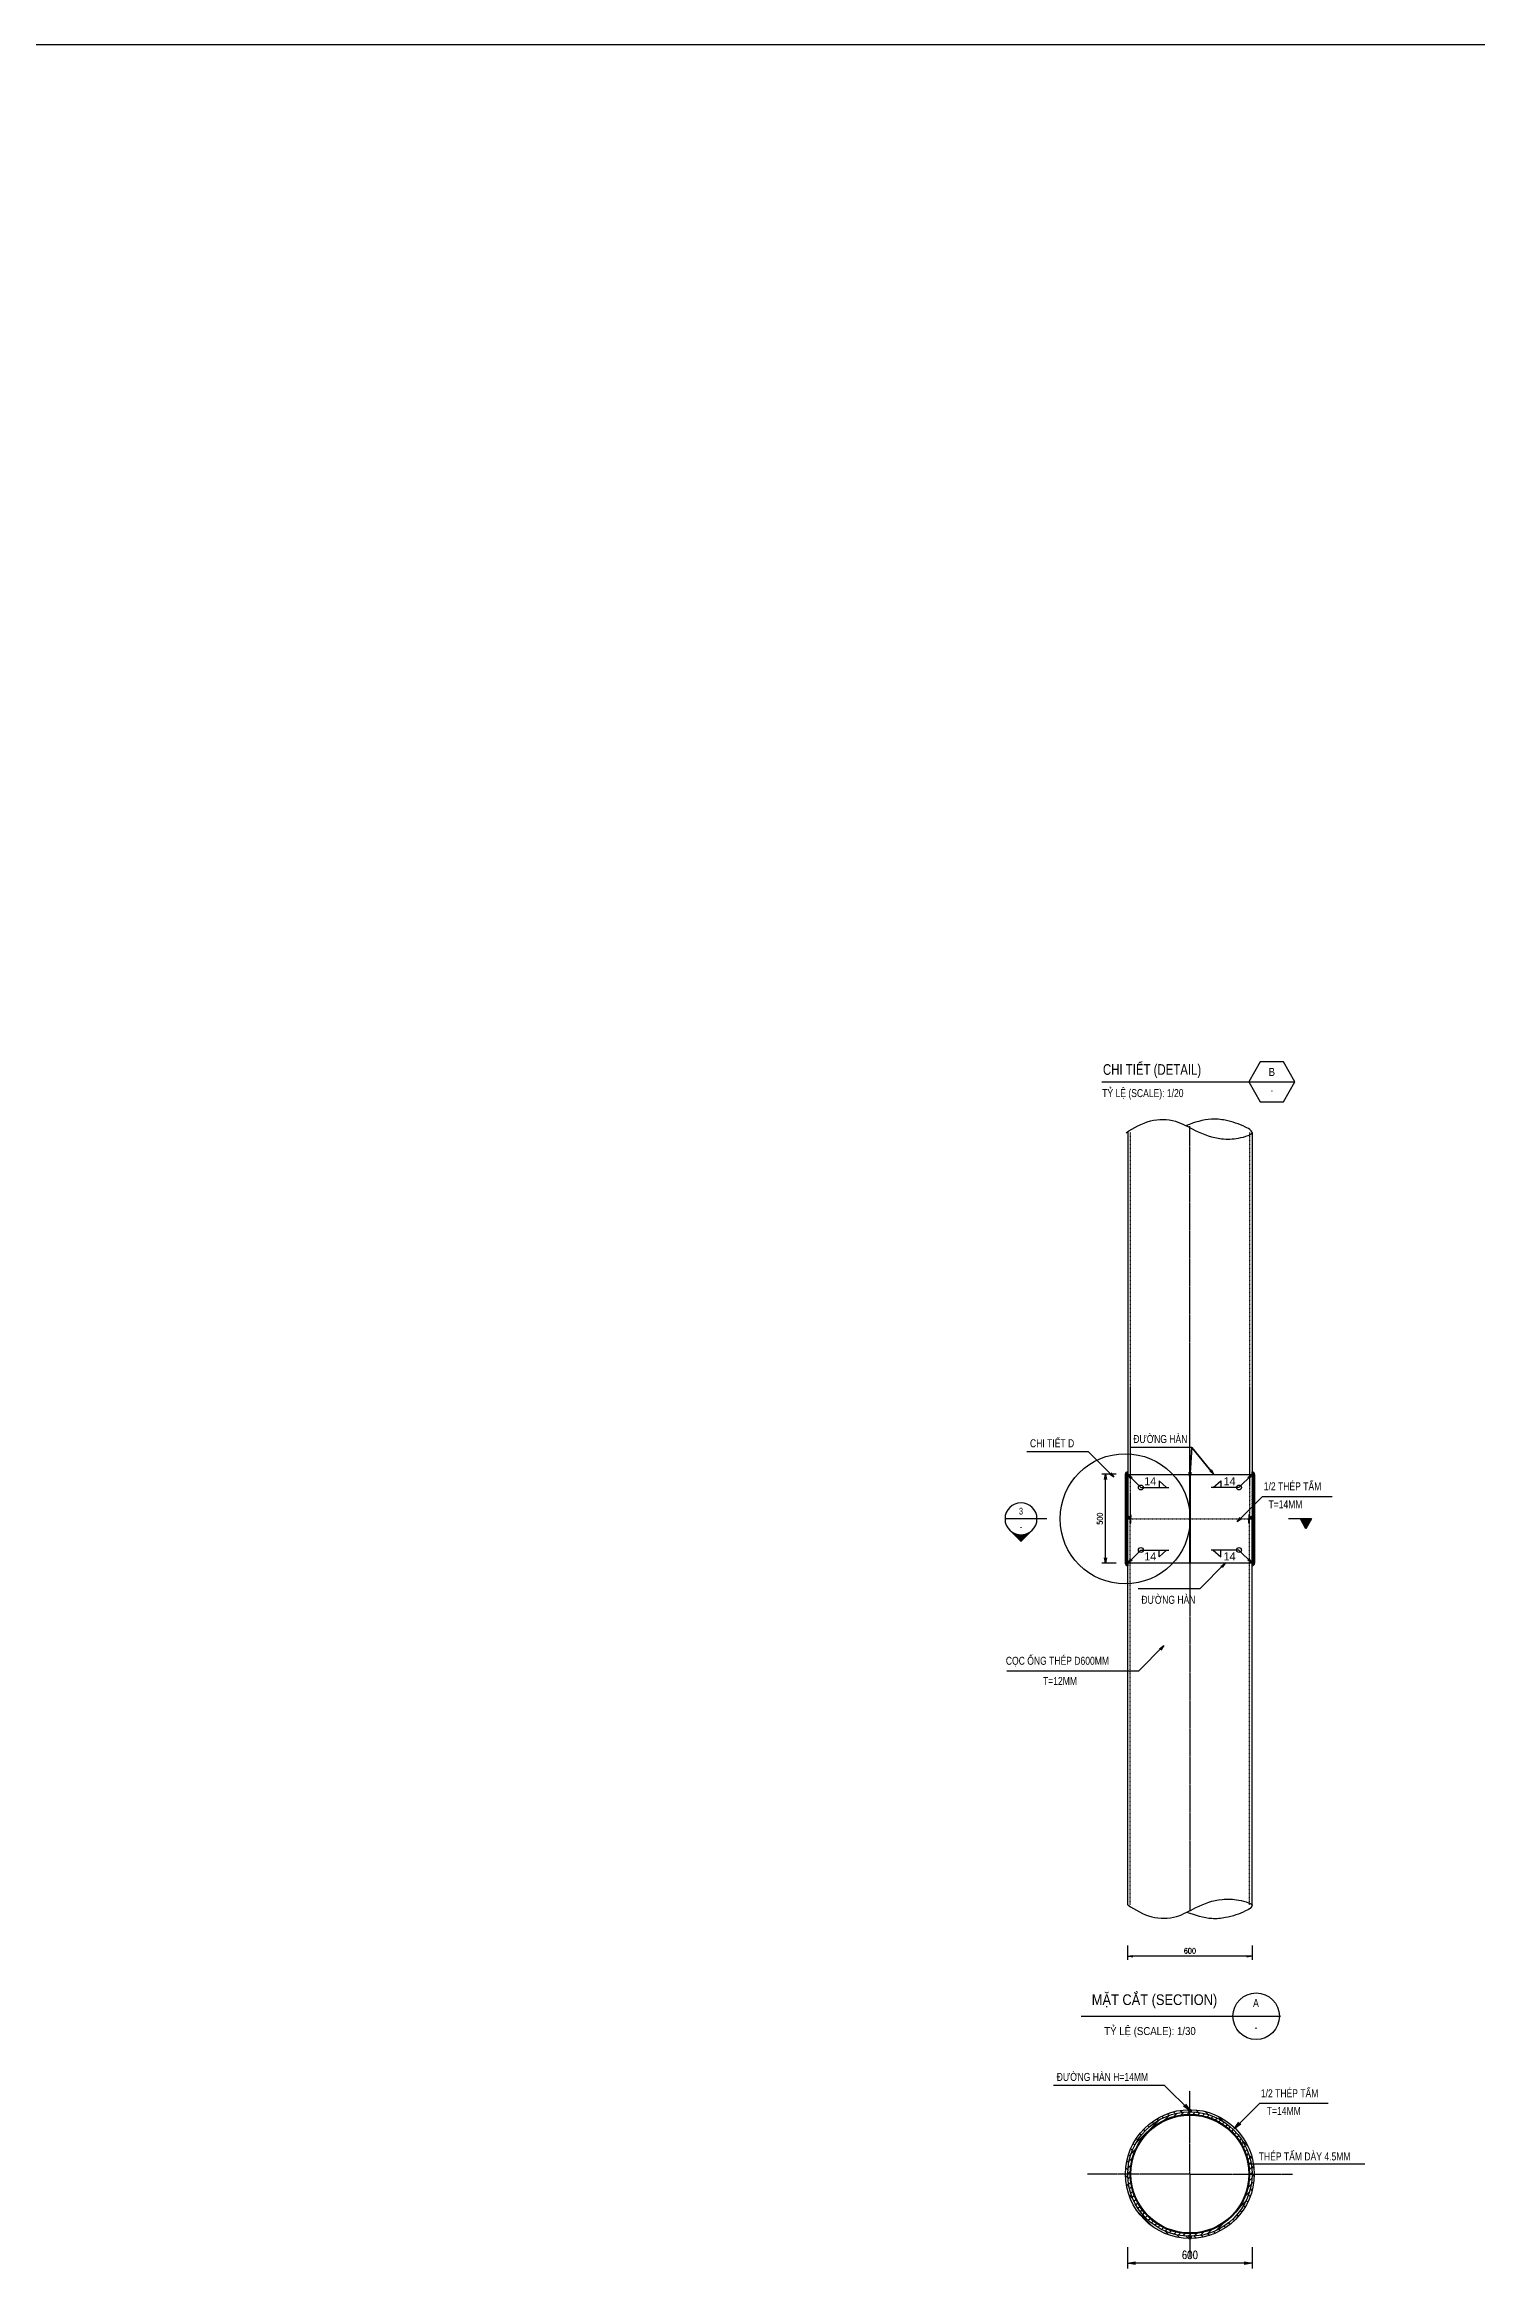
# Model space of a CAD drawing. Header units: millimetres. Extents: x -73021 to 3450336, y 75330 to 1037285.
# Drawn here: x -48851 to -40794, y 128129 to 140638 of the extents above; entities that cross this region are included whole.
import ezdxf
from ezdxf.enums import TextEntityAlignment as Align

# ---------------------------------------------------------------- set-up
doc = ezdxf.new("R2010")
doc.units = ezdxf.units.MM
doc.linetypes.add('CENTER', pattern=[50.8, 31.75, -6.35, 6.35, -6.35])
doc.linetypes.add('HIDDEN', pattern=[0.5, 0.3, -0.2])
for name, color, linetype in [('01_Draw line', 5, 'Continuous'), ('03_Dimension line', 4, 'Continuous'), ('ANN-SMTEXT', 4, 'Continuous'), ('BAO', 7, 'Continuous'), ('Big_Text_Note', 3, 'Continuous'), ('COC', 1, 'Continuous'), ('DIM', 4, 'Continuous'), ('ETEXT', 4, 'Continuous'), ('HATCH', 8, 'Continuous'), ('KHUAT', 8, 'HIDDEN'), ('MAINLINE', 1, 'Continuous'), ('MANH', 4, 'Continuous'), ('s-note', 2, 'Continuous'), ('Truc', 1, 'CENTER')]:
    doc.layers.add(name, color=color, linetype=linetype)
doc.styles.add('CARTOUCHE', font='vn_vni.shx')
doc.styles.add('dim', font='romans.shx', dxfattribs={"width": 0.8})
doc.styles.add('Romans', font='vn_vni.shx', dxfattribs={"width": 0.8})
doc.styles.add('TXT3', font='vn_vni.shx', dxfattribs={"width": 0.8})
doc.styles.add('TXT5', font='vn_vni.shx', dxfattribs={"width": 0.8})
doc.dimstyles.new('20', dxfattribs={"dimscale": 20, "dimtxt": 1.5, "dimasz": 1.5, "dimexe": 1, "dimexo": 1, "dimgap": 0.8, "dimtad": 1, "dimdec": 0, "dimzin": 0, "dimdsep": 46, "dimtxsty": 'dim', "dimblk": 'OPEN', "dimcen": 0.09, "dimdle": 0.15, "dimclrt": 4, "dimadec": 0, "dimazin": 0, "dimtfac": 1, "dimtdec": 0, "dimtix": 1, "dimtmove": 1, "dimatfit": 3, "dimldrblk": 'OPEN', "dimfxl": 3, "dimfxlon": 1, "dimtolj": 1, "dimtzin": 0, "dimarcsym": 0})
doc.dimstyles.new('30', dxfattribs={"dimscale": 30, "dimtxt": 1.5, "dimasz": 1.5, "dimexe": 1, "dimexo": 1, "dimgap": 0.8, "dimtad": 1, "dimdec": 0, "dimzin": 0, "dimdsep": 46, "dimtxsty": 'dim', "dimblk": 'OPEN', "dimcen": 0.09, "dimdle": 0.15, "dimclrd": 256, "dimclre": 256, "dimclrt": 4, "dimadec": 0, "dimazin": 0, "dimtfac": 1, "dimtdec": 0, "dimtix": 1, "dimtmove": 1, "dimatfit": 3, "dimldrblk": 'OPEN', "dimfxl": 3, "dimfxlon": 1, "dimtolj": 1, "dimtzin": 0, "dimarcsym": 0})

# ---------------------------------------------------------------- blocks, each defined once
blk = doc.blocks.new('_OPEN')
at = {"color": 0, "linetype": 'ByBlock'}
for p, q in [((-1, 0.17), (0, 0)), ((0, 0), (-1, -0.17)), ((0, 0), (-1, 0))]:
    blk.add_line(p, q, dxfattribs=at)
blk = doc.blocks.new('*D16')
at = {"layer": 'Defpoints', "color": 0, "ltscale": 5}
for p in [(-42882, 132596), (-42771, 132596), (-42771, 132096)]:
    blk.add_point(p, dxfattribs=at)
at = {"layer": 'DIM', "color": 0, "lineweight": -2, "ltscale": 5}
for p, q in [((-42822, 132596), (-42902, 132596)), ((-42882, 132126), (-42882, 132566)), ((-42822, 132096), (-42902, 132096))]:
    blk.add_line(p, q, dxfattribs=at)
at = {"layer": 'DIM', "color": 0, "lineweight": -2, "ltscale": 5, "xscale": 30, "yscale": 30, "zscale": 30}
for p, rotation in [((-42882, 132596), 90), ((-42882, 132096), 270)]:
    blk.add_blockref('_OPEN', p, dxfattribs=dict(at, rotation=rotation))
at = {"layer": 'DIM', "color": 4, "ltscale": 5, "insert": (-42913, 132346), "char_height": 30, "attachment_point": 5, "rotation": 90, "style": 'dim'}
blk.add_mtext('\\A1;500', dxfattribs=at)
blk = doc.blocks.new('*D17')
at = {"layer": '03_Dimension line', "color": 0, "lineweight": -2, "ltscale": 5}
for p, q in [((-42757, 129945), (-42757, 129865)), ((-42087, 129885), (-42727, 129885)), ((-42057, 129945), (-42057, 129865))]:
    blk.add_line(p, q, dxfattribs=at)
at = {"layer": 'Defpoints', "color": 0, "ltscale": 5}
for p in [(-42757, 130173), (-42057, 130173), (-42757, 129885)]:
    blk.add_point(p, dxfattribs=at)
at = {"layer": '03_Dimension line', "color": 0, "lineweight": -2, "ltscale": 5, "xscale": 30, "yscale": 30, "zscale": 30}
for p, rotation in [((-42757, 129885), 180.0000000000012), ((-42057, 129885), 1.199e-12)]:
    blk.add_blockref('_OPEN', p, dxfattribs=dict(at, rotation=rotation))
at = {"layer": '03_Dimension line', "color": 4, "ltscale": 5, "insert": (-42407, 129916), "char_height": 30, "attachment_point": 5, "style": 'dim'}
blk.add_mtext('\\A1;600', dxfattribs=at)
blk = doc.blocks.new('*D18')
at = {"layer": 'Defpoints', "color": 0, "ltscale": 5}
for p in [(-42757, 128660), (-42057, 128660), (-42757, 128159)]:
    blk.add_point(p, dxfattribs=at)
at = {"layer": 'DIM', "lineweight": -2, "ltscale": 5}
for p, q in [((-42757, 128249), (-42757, 128129)), ((-42057, 128249), (-42057, 128129)), ((-42102, 128159), (-42712, 128159))]:
    blk.add_line(p, q, dxfattribs=at)
at = {"layer": 'DIM', "lineweight": -2, "ltscale": 5, "xscale": 45, "yscale": 45, "zscale": 45, "rotation": 180}
blk.add_blockref('_OPEN', (-42757, 128159), dxfattribs=at)
at = {"layer": 'DIM', "lineweight": -2, "ltscale": 5, "xscale": 45, "yscale": 45, "zscale": 45}
blk.add_blockref('_OPEN', (-42057, 128159), dxfattribs=at)
at = {"layer": 'DIM', "color": 4, "ltscale": 5, "insert": (-42407, 128205), "char_height": 45, "attachment_point": 5, "style": 'dim'}
blk.add_mtext('\\A1;600', dxfattribs=at)
blk = doc.blocks.new('SECTION_02')
for p, q in [((0, 8.44), (-3.77, 4.67)), ((-0.08, 8.36), (0.08, 8.36)), ((0, 8.44), (3.77, 4.67)), ((6, 0), (-6, 0)), ((-3.66, 4.77), (-3.63, 4.77)), ((-3.58, 4.86), (-3.52, 4.86)), ((-3.5, 4.94), (-3.4, 4.94)), ((-3.41, 5.02), (-3.28, 5.02)), ((-3.33, 5.11), (-3.15, 5.11)), ((-3.25, 5.19), (-3.01, 5.19)), ((-3.16, 5.27), (-2.86, 5.27)), ((-3.08, 5.36), (-2.7, 5.36)), ((-3, 5.44), (-2.53, 5.44)), ((-2.91, 5.52), (-2.34, 5.52)), ((-2.83, 5.61), (-2.13, 5.61)), ((-2.75, 5.69), (-1.9, 5.69)), ((-2.66, 5.77), (-1.63, 5.77)), ((-2.58, 5.86), (-1.3, 5.86)), ((-2.5, 5.94), (-0.84, 5.94)), ((-2.41, 6.02), (2.41, 6.02)), ((-2.33, 6.11), (2.33, 6.11)), ((-2.25, 6.19), (2.25, 6.19)), ((-2.16, 6.27), (2.16, 6.27)), ((-2.08, 6.36), (2.08, 6.36)), ((-2, 6.44), (2, 6.44)), ((-1.91, 6.52), (1.91, 6.52)), ((-1.83, 6.61), (1.83, 6.61)), ((-1.75, 6.69), (1.75, 6.69)), ((-1.66, 6.77), (1.66, 6.77)), ((-1.58, 6.86), (1.58, 6.86)), ((-1.5, 6.94), (1.5, 6.94)), ((-1.41, 7.02), (1.41, 7.02)), ((-1.33, 7.11), (1.33, 7.11)), ((-1.25, 7.19), (1.25, 7.19)), ((-1.16, 7.27), (1.16, 7.27)), ((-1.08, 7.36), (1.08, 7.36)), ((-1, 7.44), (1, 7.44)), ((-0.91, 7.52), (0.91, 7.52)), ((-0.83, 7.61), (0.83, 7.61)), ((-0.75, 7.69), (0.75, 7.69)), ((-0.66, 7.77), (0.66, 7.77)), ((-0.58, 7.86), (0.58, 7.86)), ((-0.5, 7.94), (0.5, 7.94)), ((-0.41, 8.02), (0.41, 8.02)), ((-0.33, 8.11), (0.33, 8.11)), ((-0.25, 8.19), (0.25, 8.19)), ((-0.16, 8.27), (0.16, 8.27)), ((0.84, 5.94), (2.5, 5.94)), ((1.3, 5.86), (2.58, 5.86)), ((1.63, 5.77), (2.66, 5.77)), ((1.9, 5.69), (2.75, 5.69)), ((2.13, 5.61), (2.83, 5.61)), ((2.34, 5.52), (2.91, 5.52)), ((2.53, 5.44), (3, 5.44)), ((2.7, 5.36), (3.08, 5.36)), ((2.86, 5.27), (3.16, 5.27)), ((3.01, 5.19), (3.25, 5.19)), ((3.15, 5.11), (3.33, 5.11)), ((3.28, 5.02), (3.41, 5.02)), ((3.4, 4.94), (3.5, 4.94)), ((3.52, 4.86), (3.58, 4.86)), ((3.63, 4.77), (3.66, 4.77)), ((-3.74, -4.69), (-3.75, -4.69)), ((3.75, -4.69), (3.74, -4.69))]:
    blk.add_line(p, q)
blk.add_circle((0, 0), 6)
at = {"layer": 'Big_Text_Note', "color": 6, "style": 'TXT5', "width": 0.8}
blk.add_attdef('A', text='', height=4, dxfattribs=at).set_placement((0, 3), align=Align.MIDDLE_CENTER)
at = {"layer": 'Big_Text_Note', "color": 3, "style": 'Romans', "width": 0.8}
blk.add_attdef('-', text='', height=2.08, dxfattribs=at).set_placement((0, -2.5), align=Align.MIDDLE_CENTER)

msp = doc.modelspace()

# ---------------------------------------------------------------- hatches: boundary and pattern name
at = {"ltscale": 5}
h = msp.add_hatch(color=0, dxfattribs=at)
h.paths.add_polyline_path([(-42398.93, 129021.78), (-42405.93, 129021.78), (-42405.93, 129010.16, -0.00500051), (-42398.93, 129010.07)])
h.paths.add_polyline_path([(-42405.93, 129021.78), (-42412.93, 129021.78), (-42412.93, 129010.14), (-42411.12, 129010.13, -0.00370582), (-42405.93, 129010.16)])
h = msp.add_hatch(color=0, dxfattribs=at)
h.paths.add_polyline_path([(-42398.93, 128309.85), (-42405.93, 128309.85), (-42405.93, 128298.22, -0.00500051), (-42398.93, 128298.14)])
h.paths.add_polyline_path([(-42405.93, 128309.85), (-42412.93, 128309.85), (-42412.93, 128298.21), (-42411.12, 128298.2, -0.00370582), (-42405.93, 128298.22)])
at = {"layer": 'HATCH', "ltscale": 5}
for color, points in [(8, [(-42764.43, 132601.89), (-42761.62, 132600.03), (-42763.48, 132602.84), (-42756.79, 132609.53), (-42756.79, 132595.53), (-42770.79, 132595.53)]), (8, [(-42051.96, 132600.03), (-42050.1, 132602.84), (-42056.79, 132609.53), (-42056.79, 132595.53), (-42042.79, 132595.53), (-42049.15, 132601.89)]), (8, [(-42751.96, 132350.03), (-42750.1, 132352.84), (-42756.79, 132359.53), (-42756.79, 132345.53), (-42742.79, 132345.53), (-42749.15, 132351.89)]), (256, [(-42756.79, 132359.53, -0.41421356), (-42742.79, 132345.53), (-42756.79, 132345.53)]), (256, [(-42056.79, 132359.53, 0.41421356), (-42070.79, 132345.53), (-42056.79, 132345.53)]), (8, [(-42764.43, 132089.17), (-42761.62, 132091.04), (-42763.48, 132088.22), (-42756.79, 132081.53), (-42756.79, 132095.53), (-42770.79, 132095.53)]), (8, [(-42049.15, 132089.17), (-42051.96, 132091.04), (-42050.1, 132088.22), (-42056.79, 132081.53), (-42056.79, 132095.53), (-42042.79, 132095.53)])]:
    msp.add_hatch(color=color, dxfattribs=at).paths.add_polyline_path(points)
h = msp.add_hatch(color=256, dxfattribs=at)
h.paths.add_polyline_path([(-42756.79, 132609.53), (-42756.79, 132597.25), (-42763.95, 132602.37), (-42759.07, 132595.53), (-42770.79, 132595.53, -0.41421356)])
h.paths.add_polyline_path([(-42770.79, 132095.53), (-42759.07, 132095.53), (-42763.95, 132088.7), (-42756.79, 132093.82), (-42756.79, 132081.53, -0.41421356)])
h = msp.add_hatch(dxfattribs=at)
h.set_pattern_fill('ANSI31', color=8, angle=90, style=0)
h.set_pattern_definition([(135, (-35539.5387, 119261.2703), (-2.245064, -2.245064), [])])
h.paths.add_polyline_path([(-42756.79, 132345.53), (-42756.79, 132595.53), (-42770.79, 132595.53), (-42770.79, 132095.53), (-42756.79, 132095.53)])
at = {"layer": 'HATCH'}
h = msp.add_hatch(dxfattribs=at)
h.set_pattern_fill('ANSI31', color=256, scale=0.015, style=0)
h.set_pattern_definition([(135, (-33771.398505, 128965.00755), (0.03367596045, 0.03367596045), [])])
h.paths.add_polyline_path([(-42756.79, 132604.75), (-42756.79, 132595.53), (-42765.68, 132595.53)])
at = {"layer": 'HATCH', "ltscale": 5}
h = msp.add_hatch(color=8, dxfattribs=at)
h.paths.add_polyline_path([(-42763.95, 132602.37), (-42763.48, 132602.84), (-42761.62, 132600.03)])
h.paths.add_polyline_path([(-42764.43, 132601.89), (-42763.95, 132602.37), (-42761.62, 132600.03)])
h = msp.add_hatch(color=256, dxfattribs=at)
h.paths.add_polyline_path([(-42056.79, 132609.53), (-42056.79, 132597.25), (-42049.62, 132602.37), (-42054.5, 132595.53), (-42042.79, 132595.53, 0.41421356)])
h.paths.add_polyline_path([(-42042.79, 132095.53), (-42054.5, 132095.53), (-42049.62, 132088.7), (-42056.79, 132093.82), (-42056.79, 132081.53, 0.41421356)])
h = msp.add_hatch(dxfattribs=at)
h.set_pattern_fill('ANSI31', color=8, angle=90, style=0)
h.set_pattern_definition([(45, (-49274.0392, 119261.2703), (2.245064, -2.245064), [])])
h.paths.add_polyline_path([(-42056.79, 132345.53), (-42056.79, 132595.53), (-42042.79, 132595.53), (-42042.79, 132095.53), (-42056.79, 132095.53)])
h = msp.add_hatch(color=8, dxfattribs=at)
h.paths.add_polyline_path([(-42049.62, 132602.37), (-42050.1, 132602.84), (-42051.96, 132600.03)])
h.paths.add_polyline_path([(-42049.15, 132601.89), (-42049.62, 132602.37), (-42051.96, 132600.03)])
at = {"layer": 'HATCH', "linetype": 'ByBlock', "ltscale": 5}
h = msp.add_hatch(dxfattribs=at)
h.set_pattern_fill('ANSI31', color=256, style=0)
h.paths.add_polyline_path([(-42738.29, 132370.53), (-42742.79, 132370.53), (-42742.79, 132345.53), (-42738.29, 132345.53)])
h.paths.add_polyline_path([(-42738.29, 132345.53), (-42742.79, 132345.53), (-42742.79, 132320.53), (-42738.29, 132320.53)])
h = msp.add_hatch(dxfattribs=at)
h.set_pattern_fill('ANSI31', color=256, style=0)
h.set_pattern_definition([(135, (-84813.578, 0), (2.24506403, 2.24506403), [])])
h.paths.add_polyline_path([(-42075.29, 132370.53), (-42070.79, 132370.53), (-42070.79, 132345.53), (-42075.29, 132345.53)])
h.paths.add_polyline_path([(-42075.29, 132345.53), (-42070.79, 132345.53), (-42070.79, 132320.53), (-42075.29, 132320.53)])
at = {"layer": 'HATCH'}
h = msp.add_hatch(dxfattribs=at)
h.set_pattern_fill('ANSI31', color=256, scale=0.015, style=0)
h.set_pattern_definition([(225, (-33771.398505, 135726.054943), (0.03367596045, -0.03367596045), [])])
h.paths.add_polyline_path([(-42756.79, 132086.31), (-42756.79, 132095.53), (-42765.68, 132095.53)])
at = {"layer": 'HATCH', "ltscale": 5}
h = msp.add_hatch(color=8, dxfattribs=at)
h.paths.add_polyline_path([(-42763.95, 132088.7), (-42763.48, 132088.22), (-42761.62, 132091.04)])
h.paths.add_polyline_path([(-42764.43, 132089.17), (-42763.95, 132088.7), (-42761.62, 132091.04)])
h = msp.add_hatch(color=8, dxfattribs=at)
h.paths.add_polyline_path([(-42049.62, 132088.7), (-42050.1, 132088.22), (-42051.96, 132091.04)])
h.paths.add_polyline_path([(-42049.15, 132089.17), (-42049.62, 132088.7), (-42051.96, 132091.04)])
h = msp.add_hatch(dxfattribs=at)
h.set_pattern_fill('ANSI31', color=8, scale=7, style=0)
h.set_pattern_definition([(45, (-124.605, 246.226), (-15.7154482, 15.7154482), [])])
h.paths.add_polyline_path([(-42398.93, 129010.07), (-42398.93, 129010.04), (-42411.12, 129010.13, 0.41059386), (-42756.79, 128660.16, 1), (-42056.79, 128660.16, 0.40765304)])
h.paths.add_polyline_path([(-42070.79, 128660.16, -1), (-42742.79, 128660.16, -1)], flags=16)
h.paths.add_polyline_path([(-43486.86, 129847.44), (-42933.29, 129847.44), (-42933.29, 128722.44), (-43486.86, 128722.44)], flags=9)
h = msp.add_hatch(dxfattribs=at)
h.set_pattern_fill('ANSI31', color=256, scale=10, angle=90, style=0)
h.set_pattern_definition([(135, (-124.605, 246.226), (-22.45064, -22.45064), [])])
edge = h.paths.add_edge_path()
edge.add_arc((-42406.79, 128660.16), 362, 0, 360)
edge = h.paths.add_edge_path(flags=16)
edge.add_arc((-42406.79, 128660.16), 350, 0, 360)

# ---------------------------------------------------------------- linework, layer by layer
for p, q in [((-42010.71, 134914.73), (-42075.66, 134802.23)), ((-41880.8, 134914.73), (-42010.71, 134914.73)), ((-41815.85, 134802.23), (-41880.8, 134914.73)), ((-42901.52, 134802.23), (-42002.44, 134802.23)), ((-42075.66, 134802.23), (-42010.71, 134689.73)), ((-42075.66, 134802.23), (-41815.85, 134802.23)), ((-41880.8, 134689.73), (-41815.85, 134802.23)), ((-42010.71, 134689.73), (-41880.8, 134689.73)), ((-43211.74, 132345.53), (-43267, 132345.53)), ((-41787.68, 132345.53), (-41852.63, 132345.53)), ((-41722.73, 132345.53), (-41787.68, 132345.53)), ((-41754.48, 132289.27), (-41785.43, 132345.53)), ((-41722.73, 132345.53), (-41754.48, 132289.27)), ((-43019.29, 129547.65), (-42208.37, 129547.65)), ((-42208.37, 129547.65), (-41896.6, 129547.65))]:
    msp.add_line(p, q)
at = {"color": 0, "ltscale": 5}
for p, q in [((-42412.93, 129021.78), (-42412.93, 129010.14)), ((-42398.93, 129021.78), (-42412.93, 129021.78)), ((-42412.93, 129010.14), (-42398.93, 129010.04)), ((-42398.93, 129021.78), (-42398.93, 129010.04)), ((-42412.93, 128309.85), (-42412.93, 128298.21)), ((-42398.93, 128309.85), (-42412.93, 128309.85)), ((-42412.93, 128298.21), (-42398.93, 128298.11)), ((-42398.93, 128309.85), (-42398.93, 128298.11))]:
    msp.add_line(p, q, dxfattribs=at)
at = {"ltscale": 5}
for centre, radius in [((-42033.98, 129547.65), 130.78), ((-42406.79, 128660.16), 350), ((-42406.79, 128660.16), 336), ((-42406.79, 128660.16), 331.5)]:
    msp.add_circle(centre, radius, dxfattribs=at)
at = {"color": 0, "ltscale": 5}
msp.add_circle((-42406.79, 128660.16), 362, dxfattribs=at)
at = {"ltscale": 5}
for centre, start, end in [((-42756.79, 132595.53), 90, 180), ((-42056.79, 132595.53), 0, 90), ((-42756.79, 132345.53), 0, 90), ((-42056.79, 132345.53), 90, 180), ((-42756.79, 132095.53), 180, 270), ((-42056.79, 132095.53), 270, 0)]:
    msp.add_arc(centre, 14, start, end, dxfattribs=at)
msp.add_solid([(-41754.48, 132289.27), (-41722.73, 132345.53), (-41785.43, 132345.53)])
at = {"layer": '01_Draw line'}
msp.add_line((-73021.01, 140637.54), (34856.34, 140637.54), dxfattribs=at)
at = {"layer": '03_Dimension line'}
for p, q in [((-42977.6, 132722.79), (-43324.82, 132722.79)), ((-42977.6, 132722.79), (-42834.4, 132579.59)), ((-42396.59, 132746.65), (-42743.82, 132746.65)), ((-41997.55, 132471.61), (-41606.88, 132471.61)), ((-42351.03, 131952.33), (-42698.25, 131952.33)), ((-42696.33, 131488.88), (-43436.8, 131488.88)), ((-42549.13, 129158.82), (-43174, 129158.82)), ((-42549.13, 129158.82), (-42405.93, 129015.62)), ((-42013.82, 129057.88), (-42157.02, 128914.68)), ((-42013.82, 129057.88), (-41628.39, 129057.88))]:
    msp.add_line(p, q, dxfattribs=at)
at = {"layer": '03_Dimension line', "ltscale": 5}
for p, q in [((-42396.59, 132746.65), (-42406.86, 132576.74)), ((-42396.59, 132746.65), (-42272.28, 132595.53)), ((-41997.55, 132471.61), (-42140.75, 132328.42)), ((-42351.03, 131952.33), (-42207.83, 132095.53)), ((-42696.33, 131488.88), (-42553.13, 131632.08))]:
    msp.add_line(p, q, dxfattribs=at)
at = {"layer": '03_Dimension line', "linetype": 'ByBlock', "ltscale": 5}
msp.add_line((-42078.09, 128716.75), (-41421.94, 128716.75), dxfattribs=at)
at = {"layer": '03_Dimension line', "linetype": 'ByBlock', "ltscale": 5, "const_width": 2}
msp.add_lwpolyline([(-42079.09, 128716.75, 1), (-42077.09, 128716.75, 1)], format="xyb", close=True, dxfattribs=at)
at = {"layer": 'ANN-SMTEXT', "color": 4, "ltscale": 5}
for p, q in [((-42763.95, 132602.37), (-42763.48, 132602.84)), ((-42049.62, 132602.37), (-42050.1, 132602.84)), ((-42763.95, 132088.7), (-42763.48, 132088.22)), ((-42049.62, 132088.7), (-42050.1, 132088.22))]:
    msp.add_line(p, q, dxfattribs=at)
msp.add_circle((-42770.79, 132345.53), 366, dxfattribs=at)
at = {"layer": 'BAO', "color": 7, "ltscale": 5}
for p, q in [((-42756.79, 134517.63), (-42756.79, 132345.53)), ((-42056.79, 134517.63), (-42056.79, 132345.53)), ((-42756.79, 130173.43), (-42756.79, 132345.53)), ((-42056.79, 130173.43), (-42056.79, 132345.53))]:
    msp.add_line(p, q, dxfattribs=at)
at = {"layer": 'BAO', "color": 4}
for p, q in [((-42682.75, 132521.16), (-42526.23, 132521.16)), ((-42130.82, 132521.16), (-42287.35, 132521.16)), ((-42682.75, 132169.9), (-42526.23, 132169.9)), ((-42130.82, 132169.9), (-42287.35, 132169.9))]:
    msp.add_line(p, q, dxfattribs=at)
for points in [[(-42538.41, 132521.16), (-42579.91, 132559.31), (-42579.91, 132521.16)], [(-42275.17, 132521.16), (-42233.66, 132559.31), (-42233.66, 132521.16)], [(-42538.41, 132169.9), (-42579.91, 132131.75), (-42579.91, 132169.9)], [(-42275.17, 132169.9), (-42233.66, 132131.75), (-42233.66, 132169.9)]]:
    msp.add_lwpolyline(points, dxfattribs=at)
for centre in [(-42682.75, 132521.16), (-42130.82, 132521.16), (-42682.75, 132169.9), (-42130.82, 132169.9)]:
    msp.add_circle(centre, 13.68, dxfattribs=at)
at = {"layer": 'KHUAT', "color": 8, "linetype": 'HIDDEN', "ltscale": 5}
for p, q in [((-42742.79, 134517.63), (-42742.79, 132595.53)), ((-42070.79, 134517.63), (-42070.79, 132595.53)), ((-42742.79, 132593.95), (-42742.79, 132345.53)), ((-42070.79, 132593.07), (-42070.79, 132345.53)), ((-42738.29, 132370.53), (-42738.29, 132345.53)), ((-42075.29, 132370.53), (-42075.29, 132345.53)), ((-42742.79, 130173.43), (-42742.79, 132095.53)), ((-42070.79, 130173.43), (-42070.79, 132095.53))]:
    msp.add_line(p, q, dxfattribs=at)
at = {"layer": 'KHUAT', "color": 9, "linetype": 'HIDDEN', "ltscale": 5}
for p, q in [((-42756.79, 132345.53), (-42056.79, 132345.53)), ((-42742.79, 132370.53), (-42738.29, 132370.53)), ((-42742.79, 132097.77), (-42742.79, 132345.53)), ((-42738.29, 132320.53), (-42738.29, 132345.53)), ((-42070.79, 132370.53), (-42075.29, 132370.53)), ((-42075.29, 132320.53), (-42075.29, 132345.53)), ((-42070.79, 132097.54), (-42070.79, 132345.53)), ((-42742.79, 132320.53), (-42738.29, 132320.53)), ((-42070.79, 132320.53), (-42075.29, 132320.53))]:
    msp.add_line(p, q, dxfattribs=at)
at = {"layer": 'MAINLINE', "color": 7, "ltscale": 5}
for p, q in [((-42770.79, 132595.53), (-42756.79, 132609.53)), ((-42770.79, 132595.53), (-42770.79, 132095.53)), ((-42756.79, 132595.53), (-42770.79, 132595.53)), ((-42765.99, 132595.53), (-42056.79, 132595.53)), ((-42756.79, 132595.53), (-42756.79, 132609.53)), ((-42056.79, 132595.53), (-42056.79, 132609.53)), ((-42056.79, 132595.53), (-42042.79, 132595.53)), ((-42042.79, 132595.53), (-42042.79, 132095.53)), ((-42756.79, 132345.53), (-42756.79, 132359.53)), ((-42742.79, 132345.53), (-42756.79, 132359.53)), ((-42756.79, 132345.53), (-42742.79, 132345.53)), ((-42056.79, 132345.53), (-42070.79, 132345.53)), ((-42056.79, 132345.53), (-42056.79, 132359.53)), ((-42770.79, 132095.53), (-42756.79, 132095.53)), ((-42756.79, 132095.53), (-42770.79, 132095.53)), ((-42770.79, 132095.53), (-42756.79, 132081.53)), ((-42056.79, 132095.53), (-42765.99, 132095.53)), ((-42756.79, 132095.53), (-42756.79, 132081.53)), ((-42042.79, 132095.53), (-42056.79, 132095.53)), ((-42056.79, 132095.53), (-42056.79, 132081.53)), ((-42056.79, 132095.53), (-42042.79, 132095.53))]:
    msp.add_line(p, q, dxfattribs=at)
at = {"layer": 'MAINLINE', "color": 0, "ltscale": 5}
for p, q in [((-42408.71, 132595.53), (-42408.71, 132095.53)), ((-42404.87, 132595.53), (-42404.87, 132095.53))]:
    msp.add_line(p, q, dxfattribs=at)
at = {"layer": 'MANH', "color": 4, "ltscale": 5}
for points, knots in [([(-42765.99, 134516.52), (-42721.96, 134543.65), (-42637.65, 134595.59), (-42489.46, 134594.32), (-42369.42, 134521.49), (-42250.08, 134477.26), (-42145.96, 134482.1), (-42089.75, 134496.4), (-42065.22, 134507.71), (-42057.93, 134513.14), (-42055.38, 134519.24), (-42067.73, 134536.23), (-42117.63, 134560.97), (-42193.36, 134588.13), (-42308.88, 134599.18), (-42380.34, 134574.23), (-42426.75, 134558.03)], [0, 0, 0, 0, 153.0321967, 293.03447946, 415.53755031, 571.05912714, 666.075645, 723.33249066, 744.27261582, 746.54480283, 750.39678643, 762.5650581, 801.231553, 921.13077444, 999.47249985, 1144.56097398, 1144.56097398, 1144.56097398, 1144.56097398]), ([(-42756.79, 130173.43), (-42713.36, 130146.51), (-42630.21, 130094.97), (-42483.81, 130095.83), (-42365.03, 130167.46), (-42247.01, 130210.83), (-42144.16, 130205.76), (-42088.67, 130191.48), (-42064.47, 130180.25), (-42057.28, 130174.86), (-42054.78, 130168.83), (-42067.02, 130152.08), (-42116.39, 130127.77), (-42191.28, 130101.15), (-42305.42, 130090.54), (-42375.96, 130115.38), (-42421.77, 130131.51)], [0, 0, 0, 0, 151.18151417, 289.49069062, 410.51228046, 564.15306964, 658.0205129, 714.58492752, 735.27181496, 737.51652347, 741.32192341, 753.34303906, 791.54192383, 909.99115371, 987.38545978, 1130.71931815, 1130.71931815, 1130.71931815, 1130.71931815])]:
    msp.add_open_spline(points, degree=3, knots=knots, dxfattribs=at)
at = {"layer": 'Truc', "ltscale": 0.1}
for p, q in [((-42406.79, 132345.53), (-42406.79, 134553.21)), ((-42406.79, 132345.53), (-42406.79, 130137.85)), ((-42406.79, 128660.16), (-42406.79, 129127.98)), ((-42406.79, 128660.16), (-42983.21, 128660.16)), ((-42406.79, 128660.16), (-41830.37, 128660.16)), ((-42406.79, 128660.16), (-42406.79, 128192.34))]:
    msp.add_line(p, q, dxfattribs=at)

# ---------------------------------------------------------------- block references
ref = msp.add_blockref('SECTION_02', (-43357, 132345.53), dxfattribs=dict(xscale=-15, yscale=15, zscale=15, rotation=180))
ref.add_attrib('A', '-', dxfattribs={"layer": 'Big_Text_Note', "color": 6, "height": 45, "style": 'TXT5', "width": 0.8}).set_placement((-43357, 132300.53), align=Align.MIDDLE_CENTER)
ref.add_attrib('-', '3', dxfattribs={"layer": 'Big_Text_Note', "color": 3, "height": 37.5, "style": 'Romans', "width": 0.8}).set_placement((-43357, 132388.39), align=Align.MIDDLE_CENTER)

# ---------------------------------------------------------------- texts
at = {"color": 6, "style": 'TXT5', "width": 0.9}
msp.add_text('MAËT CAÉT (SECTION)', height=60, dxfattribs=at).set_placement((-42958.99, 129640.85), align=Align.MIDDLE_LEFT)
at = {"layer": '03_Dimension line', "color": 4, "style": 'CARTOUCHE', "width": 0.8}
for s, p in [('1/2 THEÙP TAÁM', (-41991.24, 132505.63)), ('ÑÖÔØNG HAØN', (-42679.82, 131867.33)), ('COÏC OÁNG THEÙP D600MM', (-43442.18, 131524.46)), ('THEÙP TAÁM DAØY 4.5MM', (-42019.44, 128736.58))]:
    msp.add_text(s, height=45, dxfattribs=at).set_placement(p)
msp.add_text('T=14MM', height=45, dxfattribs=at).set_placement((-41868.93, 132426.66), align=Align.MIDDLE)
at = {"layer": 'Big_Text_Note', "color": 6, "style": 'TXT5', "width": 0.8}
msp.add_text('CHI TIEÁT (DETAIL)', height=60, dxfattribs=at).set_placement((-42895.91, 134872.55), align=Align.MIDDLE_LEFT)
at = {"layer": 'Big_Text_Note', "color": 2, "style": 'TXT5', "width": 0.9}
msp.add_text('TYÛ LEÄ (SCALE): 1/30', height=45, dxfattribs=at).set_placement((-42888.49, 129464.31), align=Align.MIDDLE_LEFT)
at = {"layer": 'Big_Text_Note', "color": 6, "style": 'TXT5'}
for tag, width, p in [('B', 0.9, (-41945.75, 134858.48)), ('A', 0.8, (-42035.16, 129622.65))]:
    msp.add_attdef(tag, text='D', height=45, dxfattribs=dict(at, width=width)).set_placement(p, align=Align.MIDDLE_CENTER)
at = {"layer": 'Big_Text_Note', "color": 3, "style": 'TXT3', "width": 0.8}
msp.add_attdef('-', text='-', height=45, dxfattribs=at).set_placement((-42035.16, 129485.15), align=Align.MIDDLE_CENTER)
at = {"layer": 'COC', "color": 4, "style": 'CARTOUCHE', "width": 0.8}
for s, p in [('CHI TIEÁT D', (-43306.4, 132747.79)), ('ÑÖÔØNG HAØN', (-42725.39, 132771.65)), ('T=12MM', (-43233.17, 131410.93))]:
    msp.add_text(s, height=45, dxfattribs=at).set_placement(p)
at = {"layer": 'ETEXT', "color": 4, "style": 'CARTOUCHE', "width": 0.8}
for s, p in [('ÑÖÔØNG HAØN H=14MM', (-43156.03, 129183.82)), ('1/2 THEÙP TAÁM', (-42007.51, 129091.9))]:
    msp.add_text(s, height=45, dxfattribs=at).set_placement(p)
msp.add_text('T=14MM', height=45, dxfattribs=at).set_placement((-41878.54, 129015.17), align=Align.MIDDLE)
at = {"layer": 'ETEXT', "color": 4, "char_height": 45, "attachment_point": 5, "style": 'CARTOUCHE'}
for insert in [(-42630.03, 132556.91), (-42183.55, 132556.91), (-42630.03, 132134.15), (-42183.55, 132134.15)]:
    msp.add_mtext('\\A1;14', dxfattribs=dict(at, insert=insert))
at = {"layer": 's-note', "color": 2, "style": 'TXT5', "width": 0.8}
msp.add_text('TYÛ LEÄ (SCALE): 1/20', height=45, dxfattribs=at).set_placement((-42900.1, 134739.73), align=Align.MIDDLE_LEFT)
at = {"layer": 's-note', "color": 2, "style": 'TXT3', "width": 0.8}
msp.add_attdef('-', text='-', height=37.5, dxfattribs=at).set_placement((-41945.75, 134755.36), align=Align.MIDDLE_CENTER)

# ---------------------------------------------------------------- dimensions: what is measured, and where the dimension line sits
at = {"layer": '03_Dimension line', "ltscale": 5}
dim = msp.add_aligned_dim(p1=(-42056.79, 130173.43), p2=(-42756.79, 130173.43), distance=288.68, text='600', dimstyle='20', dxfattribs=at)
dim.commit()
dim.dimension.update_dxf_attribs({"geometry": '*D17', "text_midpoint": (-42406.79, 129915.75)})
at = {"layer": 'DIM', "ltscale": 5}
dim = msp.add_aligned_dim(p1=(-42770.79, 132095.53), p2=(-42770.79, 132595.53), distance=111.2, dimstyle='20', dxfattribs=at)
dim.commit()
dim.dimension.update_dxf_attribs({"geometry": '*D16', "text_midpoint": (-42912.99, 132345.53)})
at = {"layer": 'DIM', "color": 6, "ltscale": 5}
dim = msp.add_linear_dim(base=(-42756.79, 128158.79), p1=(-42056.79, 128660.16), p2=(-42756.79, 128660.16), text='600', dimstyle='30', dxfattribs=at)
dim.commit()
dim.dimension.update_dxf_attribs({"geometry": '*D18', "text_midpoint": (-42406.79, 128205.29)})

# ---------------------------------------------------------------- leaders
at = {"layer": '03_Dimension line', "ltscale": 5}
for points, dimstyle in [([(-42834.4, 132579.59), (-42977.6, 132722.79)], '20'), ([(-42406.86, 132576.74), (-42396.59, 132746.65)], '20'), ([(-42272.28, 132595.53), (-42396.59, 132746.65)], '20'), ([(-42140.75, 132328.42), (-41997.55, 132471.61)], '20'), ([(-42207.83, 132095.53), (-42351.03, 131952.33)], '20'), ([(-42553.13, 131632.08), (-42696.33, 131488.88)], '20'), ([(-42405.93, 129015.62), (-42549.13, 129158.82)], '30'), ([(-42157.02, 128914.68), (-42013.82, 129057.88)], '30')]:
    msp.add_leader(points, dimstyle=dimstyle, dxfattribs=at)
at = {"layer": '03_Dimension line', "linetype": 'ByBlock', "ltscale": 5}
for points in [[(-42756.79, 132595.53), (-42682.75, 132521.16)], [(-42056.79, 132595.53), (-42130.82, 132521.16)], [(-42756.79, 132095.53), (-42682.75, 132169.9)], [(-42056.79, 132095.53), (-42130.82, 132169.9)]]:
    msp.add_leader(points, dimstyle='20', override={"dimgap": 0.8, "dimtad": 0}, dxfattribs=at)

doc.saveas('drawing.dxf')
